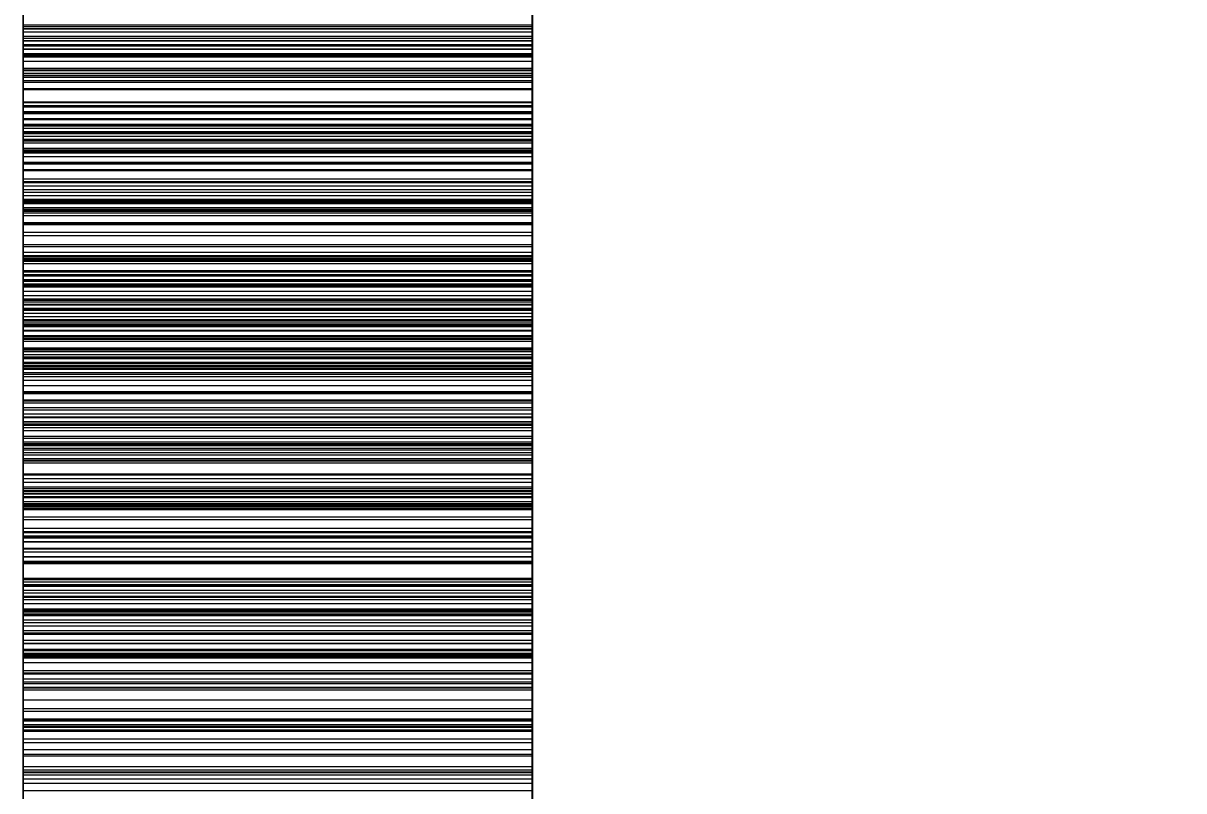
# Model space of a CAD drawing. Header units: millimetres. Extents: x 18 to 1043, y 90 to 420.
# Drawn here: x 272.4923 to 272.9482, y 293.33 to 293.6316 of the extents above; entities that cross this region are included whole.
import ezdxf

# ---------------------------------------------------------------- set-up
doc = ezdxf.new("R2010")
doc.units = ezdxf.units.MM
doc.linetypes.add('WP_HIDDEN', pattern=[2.3, 1.5, -0.8])
for name, color, linetype, lineweight in [('DIMENSIONS', 7, 'CONTINUOUS', 18), ('HIDDEN', 7, 'WP_HIDDEN', 13), ('VISIBLE', 7, 'CONTINUOUS', 25)]:
    doc.layers.add(name, color=color, linetype=linetype, lineweight=lineweight)
doc.styles.add('CJK', font='Arial Unicode.ttf')
doc.styles.add('OpenSansCondensed-Light', font='OpenSansCondensed-Light.ttf')
doc.dimstyles.new('EZDXF', dxfattribs={"dimtxt": 0.25, "dimasz": 0.175, "dimexe": 0.375, "dimexo": 0.125, "dimgap": 0.1, "dimtad": 1, "dimlfac": 100, "dimzin": 12, "dimdsep": 46, "dimtxsty": 'OpenSansCondensed-Light', "dimblk": 'ARCHTICK', "dimcen": 2.5, "dimazin": 3, "dimtfac": 0.5, "dimtmove": 2, "dimatfit": 3})

# ---------------------------------------------------------------- blocks, each defined once
blk = doc.blocks.new('_ARCHTICK')
at = {"color": 0, "linetype": 'BYBLOCK', "const_width": 0.15}
blk.add_lwpolyline([(-0.5, -0.5), (0.5, 0.5)], dxfattribs=at)

msp = doc.modelspace()

# ---------------------------------------------------------------- linework, layer by layer
at = {"layer": 'HIDDEN', "ltscale": 1.538462}
for p, q in [((272.49231, 294.39888), (272.49231, 292.24588)), ((272.49231, 294.39888), (272.49231, 293.15789)), ((272.69231, 294.39888), (272.69231, 292.24588)), ((272.69231, 294.39888), (272.69231, 293.15789)), ((272.49231, 294.37795), (272.49231, 292.70078)), ((272.69231, 294.37795), (272.69231, 292.70078)), ((272.49231, 294.35507), (272.49231, 293.4936)), ((272.69231, 294.35507), (272.69231, 293.4936)), ((272.49231, 294.18003), (272.49231, 292.70078)), ((272.49231, 293.58055), (272.49231, 294.18003)), ((272.69231, 294.18003), (272.69231, 292.70078)), ((272.69231, 293.58055), (272.69231, 294.18003)), ((272.49231, 293.44868), (272.49231, 294.16096)), ((272.69231, 293.44868), (272.69231, 294.16096)), ((272.49231, 293.49421), (272.49231, 294.14481)), ((272.69231, 293.49421), (272.69231, 294.14481)), ((272.49231, 292.86552), (272.49231, 293.91575)), ((272.69231, 292.86552), (272.69231, 293.91575)), ((272.49231, 293.66784), (272.49231, 293.61919)), ((272.69231, 293.66784), (272.69231, 293.61919)), ((272.49231, 293.66282), (272.49231, 293.56507)), ((272.69231, 293.66282), (272.69231, 293.56507)), ((272.49231, 293.66145), (272.49231, 293.62142)), ((272.49231, 293.59916), (272.49231, 293.65959)), ((272.49231, 293.65949), (272.49231, 293.62946)), ((272.49231, 293.56764), (272.49231, 293.65869)), ((272.69231, 293.66145), (272.69231, 293.62142)), ((272.69231, 293.59916), (272.69231, 293.65959)), ((272.69231, 293.65949), (272.69231, 293.62946)), ((272.69231, 293.56764), (272.69231, 293.65869)), ((272.49231, 293.6231), (272.49231, 293.65291)), ((272.69231, 293.6231), (272.69231, 293.65291)), ((272.49231, 293.60897), (272.49231, 293.65115)), ((272.49231, 293.61944), (272.49231, 293.65092)), ((272.49231, 293.61893), (272.49231, 293.65016)), ((272.49231, 293.61858), (272.49231, 293.65013)), ((272.49231, 293.62474), (272.49231, 293.64972)), ((272.49231, 293.60547), (272.49231, 293.64858)), ((272.69231, 293.60897), (272.69231, 293.65115)), ((272.69231, 293.61944), (272.69231, 293.65092)), ((272.69231, 293.61893), (272.69231, 293.65016)), ((272.69231, 293.61858), (272.69231, 293.65013)), ((272.69231, 293.62474), (272.69231, 293.64972)), ((272.69231, 293.60547), (272.69231, 293.64858)), ((272.49231, 293.64571), (272.49231, 293.62638)), ((272.49231, 293.64382), (272.49231, 293.61385)), ((272.69231, 293.64571), (272.69231, 293.62638)), ((272.69231, 293.64382), (272.69231, 293.61385)), ((272.49231, 293.61286), (272.49231, 293.6424)), ((272.49231, 293.64186), (272.49231, 293.62559)), ((272.49231, 293.62123), (272.49231, 293.64127)), ((272.49231, 293.64076), (272.49231, 293.61831)), ((272.69231, 293.61286), (272.69231, 293.6424)), ((272.69231, 293.64186), (272.69231, 293.62559)), ((272.69231, 293.62123), (272.69231, 293.64127)), ((272.69231, 293.64076), (272.69231, 293.61831)), ((272.49231, 293.63736), (272.49231, 293.5886)), ((272.49231, 293.6117), (272.49231, 293.6368)), ((272.49231, 293.63625), (272.49231, 293.62264)), ((272.49231, 293.62264), (272.49231, 293.63621)), ((272.49231, 293.63603), (272.49231, 293.59886)), ((272.49231, 293.63569), (272.49231, 293.61096)), ((272.69231, 293.63736), (272.69231, 293.5886)), ((272.69231, 293.6117), (272.69231, 293.6368)), ((272.69231, 293.63625), (272.69231, 293.62264)), ((272.69231, 293.62264), (272.69231, 293.63621)), ((272.69231, 293.63603), (272.69231, 293.59886)), ((272.69231, 293.63569), (272.69231, 293.61096)), ((272.49231, 293.63235), (272.49231, 293.61873)), ((272.49231, 293.59867), (272.49231, 293.63163)), ((272.69231, 293.63089), (272.49231, 293.63089)), ((272.49231, 293.63089), (272.49231, 293.62929)), ((272.49231, 293.63018), (272.49231, 293.63089)), ((272.69231, 293.63018), (272.49231, 293.63018)), ((272.49231, 293.62806), (272.49231, 293.63018)), ((272.69231, 293.63235), (272.69231, 293.61873)), ((272.69231, 293.59867), (272.69231, 293.63163)), ((272.69231, 293.63089), (272.69231, 293.62929)), ((272.69231, 293.63018), (272.69231, 293.63089)), ((272.69231, 293.62806), (272.69231, 293.63018)), ((272.49231, 293.62946), (272.49231, 293.59599)), ((272.69231, 293.62946), (272.49231, 293.62946)), ((272.69231, 293.62929), (272.49231, 293.62929)), ((272.49231, 293.62929), (272.49231, 293.62452)), ((272.69231, 293.62806), (272.49231, 293.62806)), ((272.49231, 293.62453), (272.49231, 293.62806)), ((272.49231, 293.62638), (272.49231, 293.60832)), ((272.69231, 293.62638), (272.49231, 293.62638)), ((272.49231, 293.62559), (272.49231, 293.61183)), ((272.69231, 293.62559), (272.49231, 293.62559)), ((272.69231, 293.62946), (272.69231, 293.59599)), ((272.69231, 293.62929), (272.69231, 293.62452)), ((272.69231, 293.62453), (272.69231, 293.62806)), ((272.69231, 293.62638), (272.69231, 293.60832)), ((272.69231, 293.62559), (272.69231, 293.61183)), ((272.69231, 293.62474), (272.49231, 293.62474)), ((272.49231, 293.60032), (272.49231, 293.62474)), ((272.69231, 293.62453), (272.49231, 293.62453)), ((272.49231, 293.61959), (272.49231, 293.62453)), ((272.69231, 293.62452), (272.49231, 293.62452)), ((272.49231, 293.62452), (272.49231, 293.61657)), ((272.49231, 293.59407), (272.49231, 293.6231)), ((272.69231, 293.6231), (272.49231, 293.6231)), ((272.69231, 293.62264), (272.49231, 293.62264)), ((272.49231, 293.62264), (272.49231, 293.61029)), ((272.49231, 293.61029), (272.49231, 293.62264)), ((272.69231, 293.62264), (272.49231, 293.62264)), ((272.69231, 293.62142), (272.49231, 293.62142)), ((272.49231, 293.62142), (272.49231, 293.58081)), ((272.49231, 293.60051), (272.49231, 293.62123)), ((272.69231, 293.62123), (272.49231, 293.62123)), ((272.69231, 293.60032), (272.69231, 293.62474)), ((272.69231, 293.61959), (272.69231, 293.62453)), ((272.69231, 293.62452), (272.69231, 293.61657)), ((272.69231, 293.59407), (272.69231, 293.6231)), ((272.69231, 293.61029), (272.69231, 293.62264)), ((272.69231, 293.62264), (272.69231, 293.61029)), ((272.69231, 293.62142), (272.69231, 293.58081)), ((272.69231, 293.60051), (272.69231, 293.62123)), ((272.69231, 293.61959), (272.49231, 293.61959)), ((272.49231, 293.61323), (272.49231, 293.61959)), ((272.69231, 293.61944), (272.49231, 293.61944)), ((272.49231, 293.59024), (272.49231, 293.61944)), ((272.69231, 293.61919), (272.49231, 293.61919)), ((272.49231, 293.61919), (272.49231, 293.56911)), ((272.69231, 293.61893), (272.49231, 293.61893)), ((272.49231, 293.5882), (272.49231, 293.61893)), ((272.69231, 293.61873), (272.49231, 293.61873)), ((272.49231, 293.61873), (272.49231, 293.60585)), ((272.49231, 293.58717), (272.49231, 293.61858)), ((272.69231, 293.61858), (272.49231, 293.61858)), ((272.49231, 293.61831), (272.49231, 293.59685)), ((272.69231, 293.61831), (272.49231, 293.61831)), ((272.69231, 293.61657), (272.49231, 293.61657)), ((272.49231, 293.61657), (272.49231, 293.60543)), ((272.69231, 293.61323), (272.69231, 293.61959)), ((272.69231, 293.59024), (272.69231, 293.61944)), ((272.69231, 293.61919), (272.69231, 293.56911)), ((272.69231, 293.5882), (272.69231, 293.61893)), ((272.69231, 293.61873), (272.69231, 293.60585)), ((272.69231, 293.58717), (272.69231, 293.61858)), ((272.69231, 293.61831), (272.69231, 293.59685)), ((272.69231, 293.61657), (272.69231, 293.60543)), ((272.69231, 293.61385), (272.49231, 293.61385)), ((272.49231, 293.61385), (272.49231, 293.58526)), ((272.69231, 293.61323), (272.49231, 293.61323)), ((272.49231, 293.60547), (272.49231, 293.61323)), ((272.69231, 293.61286), (272.49231, 293.61286)), ((272.49231, 293.58453), (272.49231, 293.61286)), ((272.49231, 293.61183), (272.49231, 293.60057)), ((272.69231, 293.61183), (272.49231, 293.61183)), ((272.49231, 293.58898), (272.49231, 293.6117)), ((272.69231, 293.6117), (272.49231, 293.6117)), ((272.69231, 293.61385), (272.69231, 293.58526)), ((272.69231, 293.60547), (272.69231, 293.61323)), ((272.69231, 293.58453), (272.69231, 293.61286)), ((272.69231, 293.61183), (272.69231, 293.60057)), ((272.69231, 293.58898), (272.69231, 293.6117)), ((272.49231, 293.61096), (272.49231, 293.58842)), ((272.69231, 293.61096), (272.49231, 293.61096)), ((272.69231, 293.61029), (272.49231, 293.61029)), ((272.49231, 293.61029), (272.49231, 293.59918)), ((272.49231, 293.59674), (272.49231, 293.61029)), ((272.49231, 293.56885), (272.49231, 293.60897)), ((272.69231, 293.60897), (272.49231, 293.60897)), ((272.49231, 293.60832), (272.49231, 293.5916)), ((272.69231, 293.60832), (272.49231, 293.60832)), ((272.69231, 293.61096), (272.69231, 293.58842)), ((272.69231, 293.59674), (272.69231, 293.61029)), ((272.69231, 293.61029), (272.69231, 293.59918)), ((272.69231, 293.56885), (272.69231, 293.60897)), ((272.69231, 293.60832), (272.69231, 293.5916)), ((272.69231, 293.60585), (272.49231, 293.60585)), ((272.49231, 293.60585), (272.49231, 293.59371)), ((272.69231, 293.60547), (272.49231, 293.60547)), ((272.49231, 293.59629), (272.49231, 293.60547)), ((272.49231, 293.56068), (272.49231, 293.60547)), ((272.69231, 293.60547), (272.49231, 293.60547)), ((272.69231, 293.60543), (272.49231, 293.60543)), ((272.49231, 293.60543), (272.49231, 293.59111)), ((272.69231, 293.60585), (272.69231, 293.59371)), ((272.69231, 293.59629), (272.69231, 293.60547)), ((272.69231, 293.56068), (272.69231, 293.60547)), ((272.69231, 293.60543), (272.69231, 293.59111)), ((272.49231, 293.60057), (272.49231, 293.59181)), ((272.69231, 293.60057), (272.49231, 293.60057)), ((272.49231, 293.57912), (272.49231, 293.60051)), ((272.69231, 293.60051), (272.49231, 293.60051)), ((272.69231, 293.60032), (272.49231, 293.60032)), ((272.49231, 293.57646), (272.49231, 293.60032)), ((272.69231, 293.59918), (272.49231, 293.59918)), ((272.49231, 293.59918), (272.49231, 293.58587)), ((272.69231, 293.59916), (272.49231, 293.59916)), ((272.49231, 293.53707), (272.49231, 293.59916)), ((272.69231, 293.59886), (272.49231, 293.59886)), ((272.49231, 293.59886), (272.49231, 293.56085)), ((272.49231, 293.56234), (272.49231, 293.59867)), ((272.69231, 293.59867), (272.49231, 293.59867)), ((272.69231, 293.60057), (272.69231, 293.59181)), ((272.69231, 293.57912), (272.69231, 293.60051)), ((272.69231, 293.57646), (272.69231, 293.60032)), ((272.69231, 293.59918), (272.69231, 293.58587)), ((272.69231, 293.53707), (272.69231, 293.59916)), ((272.69231, 293.59886), (272.69231, 293.56085)), ((272.69231, 293.56234), (272.69231, 293.59867)), ((272.49231, 293.59685), (272.49231, 293.57691)), ((272.69231, 293.59685), (272.49231, 293.59685)), ((272.49231, 293.58126), (272.49231, 293.59674)), ((272.69231, 293.59674), (272.49231, 293.59674)), ((272.69231, 293.59629), (272.49231, 293.59629)), ((272.49231, 293.5857), (272.49231, 293.59629)), ((272.49231, 293.59599), (272.49231, 293.5591)), ((272.69231, 293.59599), (272.49231, 293.59599)), ((272.49231, 293.56617), (272.49231, 293.59407)), ((272.69231, 293.59407), (272.49231, 293.59407)), ((272.69231, 293.59371), (272.49231, 293.59371)), ((272.49231, 293.59371), (272.49231, 293.58233)), ((272.69231, 293.59685), (272.69231, 293.57691)), ((272.69231, 293.58126), (272.69231, 293.59674)), ((272.69231, 293.5857), (272.69231, 293.59629)), ((272.69231, 293.59599), (272.69231, 293.5591)), ((272.69231, 293.56617), (272.69231, 293.59407)), ((272.69231, 293.59371), (272.69231, 293.58233)), ((272.49231, 293.59181), (272.49231, 293.58555)), ((272.69231, 293.59181), (272.49231, 293.59181)), ((272.49231, 293.5916), (272.49231, 293.5762)), ((272.69231, 293.5916), (272.49231, 293.5916)), ((272.69231, 293.59111), (272.49231, 293.59111)), ((272.49231, 293.59111), (272.49231, 293.57361)), ((272.69231, 293.59024), (272.49231, 293.59024)), ((272.49231, 293.56382), (272.49231, 293.59024)), ((272.49231, 293.56929), (272.49231, 293.58898)), ((272.69231, 293.58898), (272.49231, 293.58898)), ((272.69231, 293.59181), (272.69231, 293.58555)), ((272.69231, 293.5916), (272.69231, 293.5762)), ((272.69231, 293.59111), (272.69231, 293.57361)), ((272.69231, 293.56382), (272.69231, 293.59024)), ((272.69231, 293.56929), (272.69231, 293.58898)), ((272.49231, 293.5886), (272.49231, 293.53822)), ((272.69231, 293.5886), (272.49231, 293.5886)), ((272.49231, 293.58842), (272.49231, 293.56888)), ((272.69231, 293.58842), (272.49231, 293.58842)), ((272.69231, 293.5882), (272.49231, 293.5882)), ((272.49231, 293.55846), (272.49231, 293.5882)), ((272.49231, 293.55589), (272.49231, 293.58717)), ((272.69231, 293.58717), (272.49231, 293.58717)), ((272.69231, 293.58587), (272.49231, 293.58587)), ((272.49231, 293.58587), (272.49231, 293.57037)), ((272.69231, 293.5857), (272.49231, 293.5857)), ((272.49231, 293.57398), (272.49231, 293.5857)), ((272.49231, 293.58555), (272.49231, 293.5818)), ((272.69231, 293.58555), (272.49231, 293.58555)), ((272.69231, 293.58526), (272.49231, 293.58526)), ((272.49231, 293.58526), (272.49231, 293.55816)), ((272.69231, 293.58453), (272.49231, 293.58453)), ((272.49231, 293.5576), (272.49231, 293.58453)), ((272.69231, 293.5886), (272.69231, 293.53822)), ((272.69231, 293.58842), (272.69231, 293.56888)), ((272.69231, 293.55846), (272.69231, 293.5882)), ((272.69231, 293.55589), (272.69231, 293.58717)), ((272.69231, 293.58587), (272.69231, 293.57037)), ((272.69231, 293.57398), (272.69231, 293.5857)), ((272.69231, 293.58555), (272.69231, 293.5818)), ((272.69231, 293.58526), (272.69231, 293.55816)), ((272.69231, 293.5576), (272.69231, 293.58453)), ((272.69231, 293.58233), (272.49231, 293.58233)), ((272.49231, 293.58233), (272.49231, 293.56167)), ((272.49231, 293.5818), (272.49231, 293.58055)), ((272.69231, 293.5818), (272.49231, 293.5818)), ((272.49231, 293.56385), (272.49231, 293.58126)), ((272.69231, 293.58126), (272.49231, 293.58126)), ((272.69231, 293.58081), (272.49231, 293.58081)), ((272.49231, 293.58081), (272.49231, 293.53963)), ((272.69231, 293.58055), (272.49231, 293.58055)), ((272.69231, 293.58233), (272.69231, 293.56167)), ((272.69231, 293.5818), (272.69231, 293.58055)), ((272.69231, 293.56385), (272.69231, 293.58126)), ((272.69231, 293.58081), (272.69231, 293.53963)), ((272.49231, 293.55704), (272.49231, 293.57912)), ((272.69231, 293.57912), (272.49231, 293.57912)), ((272.49231, 293.57691), (272.49231, 293.55848)), ((272.69231, 293.57691), (272.49231, 293.57691)), ((272.69231, 293.57646), (272.49231, 293.57646)), ((272.49231, 293.55316), (272.49231, 293.57646)), ((272.49231, 293.5762), (272.49231, 293.56213)), ((272.69231, 293.5762), (272.49231, 293.5762)), ((272.69231, 293.55704), (272.69231, 293.57912)), ((272.69231, 293.57691), (272.69231, 293.55848)), ((272.69231, 293.55316), (272.69231, 293.57646)), ((272.69231, 293.5762), (272.69231, 293.56213)), ((272.69231, 293.57398), (272.49231, 293.57398)), ((272.49231, 293.56142), (272.49231, 293.57398)), ((272.69231, 293.57361), (272.49231, 293.57361)), ((272.49231, 293.57361), (272.49231, 293.55293)), ((272.69231, 293.56142), (272.69231, 293.57398)), ((272.69231, 293.57361), (272.69231, 293.55293)), ((272.69231, 293.57037), (272.49231, 293.57037)), ((272.49231, 293.57037), (272.49231, 293.55266)), ((272.49231, 293.55263), (272.49231, 293.56929)), ((272.69231, 293.56929), (272.49231, 293.56929)), ((272.69231, 293.56911), (272.49231, 293.56911)), ((272.49231, 293.56911), (272.49231, 293.51762)), ((272.49231, 293.56888), (272.49231, 293.55234)), ((272.69231, 293.56888), (272.49231, 293.56888)), ((272.49231, 293.53078), (272.49231, 293.56885)), ((272.69231, 293.56885), (272.49231, 293.56885)), ((272.69231, 293.56764), (272.49231, 293.56764)), ((272.49231, 293.47658), (272.49231, 293.56764)), ((272.49231, 293.53974), (272.49231, 293.56617)), ((272.69231, 293.56617), (272.49231, 293.56617)), ((272.69231, 293.57037), (272.69231, 293.55266)), ((272.69231, 293.55263), (272.69231, 293.56929)), ((272.69231, 293.56911), (272.69231, 293.51762)), ((272.69231, 293.56888), (272.69231, 293.55234)), ((272.69231, 293.53078), (272.69231, 293.56885)), ((272.69231, 293.47658), (272.69231, 293.56764)), ((272.69231, 293.53974), (272.69231, 293.56617)), ((272.69231, 293.56507), (272.49231, 293.56507)), ((272.49231, 293.56507), (272.49231, 293.47264)), ((272.49231, 293.54451), (272.49231, 293.56385)), ((272.69231, 293.56385), (272.49231, 293.56385)), ((272.49231, 293.54018), (272.49231, 293.56382)), ((272.69231, 293.56382), (272.49231, 293.56382)), ((272.49231, 293.52263), (272.49231, 293.56234)), ((272.69231, 293.56234), (272.49231, 293.56234)), ((272.49231, 293.56213), (272.49231, 293.5494)), ((272.69231, 293.56213), (272.49231, 293.56213)), ((272.69231, 293.56167), (272.49231, 293.56167)), ((272.49231, 293.56167), (272.49231, 293.54377)), ((272.69231, 293.56507), (272.69231, 293.47264)), ((272.69231, 293.54451), (272.69231, 293.56385)), ((272.69231, 293.54018), (272.69231, 293.56382)), ((272.69231, 293.52263), (272.69231, 293.56234)), ((272.69231, 293.56213), (272.69231, 293.5494)), ((272.69231, 293.56167), (272.69231, 293.54377)), ((272.69231, 293.56142), (272.49231, 293.56142)), ((272.49231, 293.54802), (272.49231, 293.56142)), ((272.69231, 293.56085), (272.49231, 293.56085)), ((272.49231, 293.56085), (272.49231, 293.522)), ((272.49231, 293.51419), (272.49231, 293.56068)), ((272.69231, 293.56068), (272.49231, 293.56068)), ((272.49231, 293.5591), (272.49231, 293.51877)), ((272.69231, 293.5591), (272.49231, 293.5591)), ((272.49231, 293.55848), (272.49231, 293.54157)), ((272.69231, 293.55848), (272.49231, 293.55848)), ((272.69231, 293.55846), (272.49231, 293.55846)), ((272.49231, 293.53019), (272.49231, 293.55846)), ((272.69231, 293.55816), (272.49231, 293.55816)), ((272.49231, 293.55816), (272.49231, 293.53267)), ((272.69231, 293.5576), (272.49231, 293.5576)), ((272.49231, 293.53225), (272.49231, 293.5576)), ((272.49231, 293.53428), (272.49231, 293.55704)), ((272.69231, 293.55704), (272.49231, 293.55704)), ((272.69231, 293.54802), (272.69231, 293.56142)), ((272.69231, 293.56085), (272.69231, 293.522)), ((272.69231, 293.51419), (272.69231, 293.56068)), ((272.69231, 293.5591), (272.69231, 293.51877)), ((272.69231, 293.55848), (272.69231, 293.54157)), ((272.69231, 293.53019), (272.69231, 293.55846)), ((272.69231, 293.55816), (272.69231, 293.53267)), ((272.69231, 293.53225), (272.69231, 293.5576)), ((272.69231, 293.53428), (272.69231, 293.55704)), ((272.49231, 293.52448), (272.49231, 293.55589)), ((272.69231, 293.55589), (272.49231, 293.55589)), ((272.69231, 293.55316), (272.49231, 293.55316)), ((272.49231, 293.53042), (272.49231, 293.55316)), ((272.69231, 293.55293), (272.49231, 293.55293)), ((272.49231, 293.55293), (272.49231, 293.52907)), ((272.69231, 293.55266), (272.49231, 293.55266)), ((272.49231, 293.55266), (272.49231, 293.53276)), ((272.49231, 293.539), (272.49231, 293.55263)), ((272.69231, 293.55263), (272.49231, 293.55263)), ((272.69231, 293.52448), (272.69231, 293.55589)), ((272.69231, 293.53042), (272.69231, 293.55316)), ((272.69231, 293.55293), (272.69231, 293.52907)), ((272.69231, 293.55266), (272.69231, 293.53276)), ((272.69231, 293.539), (272.69231, 293.55263)), ((272.49231, 293.55234), (272.49231, 293.53882)), ((272.69231, 293.55234), (272.49231, 293.55234)), ((272.49231, 293.5494), (272.49231, 293.53799)), ((272.69231, 293.5494), (272.49231, 293.5494)), ((272.69231, 293.54802), (272.49231, 293.54802)), ((272.49231, 293.53378), (272.49231, 293.54802)), ((272.69231, 293.55234), (272.69231, 293.53882)), ((272.69231, 293.5494), (272.69231, 293.53799)), ((272.69231, 293.53378), (272.69231, 293.54802)), ((272.49231, 293.52324), (272.49231, 293.54451)), ((272.69231, 293.54451), (272.49231, 293.54451)), ((272.69231, 293.54377), (272.49231, 293.54377)), ((272.49231, 293.54377), (272.49231, 293.52863)), ((272.69231, 293.52324), (272.69231, 293.54451)), ((272.69231, 293.54377), (272.69231, 293.52863)), ((272.49231, 293.54157), (272.49231, 293.52617)), ((272.69231, 293.54157), (272.49231, 293.54157)), ((272.49231, 293.51934), (272.49231, 293.54018)), ((272.69231, 293.54018), (272.49231, 293.54018)), ((272.49231, 293.51477), (272.49231, 293.53974)), ((272.69231, 293.53974), (272.49231, 293.53974)), ((272.69231, 293.53963), (272.49231, 293.53963)), ((272.49231, 293.53963), (272.49231, 293.49788)), ((272.49231, 293.5284), (272.49231, 293.539)), ((272.69231, 293.539), (272.49231, 293.539)), ((272.49231, 293.53882), (272.49231, 293.5283)), ((272.69231, 293.53882), (272.49231, 293.53882)), ((272.69231, 293.54157), (272.69231, 293.52617)), ((272.69231, 293.51934), (272.69231, 293.54018)), ((272.69231, 293.51477), (272.69231, 293.53974)), ((272.69231, 293.53963), (272.69231, 293.49788)), ((272.69231, 293.5284), (272.69231, 293.539)), ((272.69231, 293.53882), (272.69231, 293.5283)), ((272.49231, 293.53822), (272.49231, 293.49832)), ((272.69231, 293.53822), (272.49231, 293.53822)), ((272.49231, 293.53799), (272.49231, 293.52792)), ((272.69231, 293.53799), (272.49231, 293.53799)), ((272.69231, 293.53707), (272.49231, 293.53707)), ((272.49231, 293.47413), (272.49231, 293.53707)), ((272.49231, 293.51085), (272.49231, 293.53428)), ((272.69231, 293.53428), (272.49231, 293.53428)), ((272.69231, 293.53822), (272.69231, 293.49832)), ((272.69231, 293.53799), (272.69231, 293.52792)), ((272.69231, 293.47413), (272.69231, 293.53707)), ((272.69231, 293.51085), (272.69231, 293.53428)), ((272.69231, 293.53378), (272.49231, 293.53378)), ((272.49231, 293.51871), (272.49231, 293.53378)), ((272.69231, 293.53276), (272.49231, 293.53276)), ((272.49231, 293.53276), (272.49231, 293.51065)), ((272.69231, 293.53267), (272.49231, 293.53267)), ((272.49231, 293.53267), (272.49231, 293.50878)), ((272.69231, 293.53225), (272.49231, 293.53225)), ((272.49231, 293.50849), (272.49231, 293.53225)), ((272.49231, 293.51284), (272.49231, 293.53078)), ((272.69231, 293.53078), (272.49231, 293.53078)), ((272.69231, 293.53042), (272.49231, 293.53042)), ((272.49231, 293.50825), (272.49231, 293.53042)), ((272.69231, 293.53019), (272.49231, 293.53019)), ((272.49231, 293.50339), (272.49231, 293.53019)), ((272.69231, 293.51871), (272.69231, 293.53378)), ((272.69231, 293.53276), (272.69231, 293.51065)), ((272.69231, 293.53267), (272.69231, 293.50878)), ((272.69231, 293.50849), (272.69231, 293.53225)), ((272.69231, 293.51284), (272.69231, 293.53078)), ((272.69231, 293.50825), (272.69231, 293.53042)), ((272.69231, 293.50339), (272.69231, 293.53019)), ((272.69231, 293.52907), (272.49231, 293.52907)), ((272.49231, 293.52907), (272.49231, 293.50245)), ((272.69231, 293.52863), (272.49231, 293.52863)), ((272.49231, 293.52863), (272.49231, 293.51624)), ((272.49231, 293.52083), (272.49231, 293.5284)), ((272.69231, 293.5284), (272.49231, 293.5284)), ((272.49231, 293.5283), (272.49231, 293.52078)), ((272.69231, 293.5283), (272.49231, 293.5283)), ((272.49231, 293.52792), (272.49231, 293.51917)), ((272.69231, 293.52792), (272.49231, 293.52792)), ((272.49231, 293.52617), (272.49231, 293.51229)), ((272.69231, 293.52617), (272.49231, 293.52617)), ((272.69231, 293.52907), (272.69231, 293.50245)), ((272.69231, 293.52863), (272.69231, 293.51624)), ((272.69231, 293.52083), (272.69231, 293.5284)), ((272.69231, 293.5283), (272.69231, 293.52078)), ((272.69231, 293.52792), (272.69231, 293.51917)), ((272.69231, 293.52617), (272.69231, 293.51229)), ((272.49231, 293.49265), (272.49231, 293.52448)), ((272.69231, 293.52448), (272.49231, 293.52448)), ((272.49231, 293.50004), (272.49231, 293.52324)), ((272.69231, 293.52324), (272.49231, 293.52324)), ((272.49231, 293.47954), (272.49231, 293.52263)), ((272.69231, 293.52263), (272.49231, 293.52263)), ((272.69231, 293.522), (272.49231, 293.522)), ((272.49231, 293.522), (272.49231, 293.4823)), ((272.49231, 293.51956), (272.49231, 293.52106)), ((272.49231, 293.52106), (272.49231, 293.51954)), ((272.69231, 293.52106), (272.49231, 293.52106)), ((272.49231, 293.51628), (272.49231, 293.52083)), ((272.69231, 293.52083), (272.49231, 293.52083)), ((272.49231, 293.52078), (272.49231, 293.51627)), ((272.69231, 293.52078), (272.49231, 293.52078)), ((272.69231, 293.49265), (272.69231, 293.52448)), ((272.69231, 293.50004), (272.69231, 293.52324)), ((272.69231, 293.47954), (272.69231, 293.52263)), ((272.69231, 293.522), (272.69231, 293.4823)), ((272.69231, 293.51956), (272.69231, 293.52106)), ((272.69231, 293.52106), (272.69231, 293.51954)), ((272.69231, 293.51628), (272.69231, 293.52083)), ((272.69231, 293.52078), (272.69231, 293.51627)), ((272.49231, 293.51505), (272.49231, 293.51956)), ((272.69231, 293.51956), (272.49231, 293.51956)), ((272.49231, 293.51954), (272.49231, 293.51498)), ((272.69231, 293.51954), (272.49231, 293.51954)), ((272.49231, 293.50129), (272.49231, 293.51934)), ((272.69231, 293.51934), (272.49231, 293.51934)), ((272.49231, 293.51917), (272.49231, 293.51332)), ((272.69231, 293.51917), (272.49231, 293.51917)), ((272.49231, 293.51877), (272.49231, 293.47501)), ((272.69231, 293.51877), (272.49231, 293.51877)), ((272.69231, 293.51871), (272.49231, 293.51871)), ((272.49231, 293.50279), (272.49231, 293.51871)), ((272.69231, 293.51762), (272.49231, 293.51762)), ((272.49231, 293.51762), (272.49231, 293.46278)), ((272.49231, 293.51477), (272.49231, 293.51628)), ((272.69231, 293.51628), (272.49231, 293.51628)), ((272.49231, 293.51627), (272.49231, 293.51477)), ((272.69231, 293.51627), (272.49231, 293.51627)), ((272.69231, 293.51624), (272.49231, 293.51624)), ((272.49231, 293.51624), (272.49231, 293.5066)), ((272.69231, 293.51505), (272.69231, 293.51956)), ((272.69231, 293.51954), (272.69231, 293.51498)), ((272.69231, 293.50129), (272.69231, 293.51934)), ((272.69231, 293.51917), (272.69231, 293.51332)), ((272.69231, 293.51877), (272.69231, 293.47501)), ((272.69231, 293.50279), (272.69231, 293.51871)), ((272.69231, 293.51762), (272.69231, 293.46278)), ((272.69231, 293.51477), (272.69231, 293.51628)), ((272.69231, 293.51627), (272.69231, 293.51477)), ((272.69231, 293.51624), (272.69231, 293.5066)), ((272.49231, 293.50754), (272.49231, 293.51505)), ((272.69231, 293.51505), (272.49231, 293.51505)), ((272.49231, 293.51498), (272.49231, 293.50738)), ((272.69231, 293.51498), (272.49231, 293.51498)), ((272.49231, 293.49127), (272.49231, 293.51477)), ((272.69231, 293.51477), (272.49231, 293.51477)), ((272.49231, 293.4768), (272.49231, 293.51419)), ((272.69231, 293.51419), (272.49231, 293.51419)), ((272.49231, 293.51332), (272.49231, 293.50825)), ((272.69231, 293.51332), (272.49231, 293.51332)), ((272.49231, 293.49606), (272.49231, 293.51284)), ((272.69231, 293.51284), (272.49231, 293.51284)), ((272.49231, 293.51229), (272.49231, 293.49992)), ((272.69231, 293.51229), (272.49231, 293.51229)), ((272.69231, 293.50754), (272.69231, 293.51505)), ((272.69231, 293.51498), (272.69231, 293.50738)), ((272.69231, 293.49127), (272.69231, 293.51477)), ((272.69231, 293.4768), (272.69231, 293.51419)), ((272.69231, 293.51332), (272.69231, 293.50825)), ((272.69231, 293.49606), (272.69231, 293.51284)), ((272.69231, 293.51229), (272.69231, 293.49992)), ((272.49231, 293.48674), (272.49231, 293.51085)), ((272.69231, 293.51085), (272.49231, 293.51085)), ((272.69231, 293.51065), (272.49231, 293.51065)), ((272.49231, 293.51065), (272.49231, 293.48635)), ((272.69231, 293.50878), (272.49231, 293.50878)), ((272.49231, 293.50878), (272.49231, 293.4865)), ((272.69231, 293.50849), (272.49231, 293.50849)), ((272.49231, 293.48631), (272.49231, 293.50849)), ((272.69231, 293.50825), (272.49231, 293.50825)), ((272.49231, 293.48664), (272.49231, 293.50825)), ((272.49231, 293.50825), (272.49231, 293.50396)), ((272.49231, 293.49703), (272.49231, 293.50754)), ((272.69231, 293.50754), (272.49231, 293.50754)), ((272.49231, 293.50738), (272.49231, 293.49675)), ((272.69231, 293.50738), (272.49231, 293.50738)), ((272.69231, 293.48674), (272.69231, 293.51085)), ((272.69231, 293.51065), (272.69231, 293.48635)), ((272.69231, 293.50878), (272.69231, 293.4865)), ((272.69231, 293.48631), (272.69231, 293.50849)), ((272.69231, 293.48664), (272.69231, 293.50825)), ((272.69231, 293.50825), (272.69231, 293.50396)), ((272.69231, 293.49703), (272.69231, 293.50754)), ((272.69231, 293.50738), (272.69231, 293.49675)), ((272.69231, 293.5066), (272.49231, 293.5066)), ((272.49231, 293.5066), (272.49231, 293.49972)), ((272.49231, 293.50396), (272.49231, 293.50045)), ((272.69231, 293.50396), (272.49231, 293.50396)), ((272.69231, 293.50339), (272.49231, 293.50339)), ((272.49231, 293.47805), (272.49231, 293.50339)), ((272.69231, 293.50279), (272.49231, 293.50279)), ((272.49231, 293.48603), (272.49231, 293.50279)), ((272.69231, 293.50245), (272.49231, 293.50245)), ((272.49231, 293.50245), (272.49231, 293.47351)), ((272.69231, 293.5066), (272.69231, 293.49972)), ((272.69231, 293.50396), (272.69231, 293.50045)), ((272.69231, 293.47805), (272.69231, 293.50339)), ((272.69231, 293.48603), (272.69231, 293.50279)), ((272.69231, 293.50245), (272.69231, 293.47351)), ((272.49231, 293.48602), (272.49231, 293.50129)), ((272.69231, 293.50129), (272.49231, 293.50129)), ((272.49231, 293.50045), (272.49231, 293.49577)), ((272.69231, 293.50045), (272.49231, 293.50045)), ((272.49231, 293.4749), (272.49231, 293.50004)), ((272.69231, 293.50004), (272.49231, 293.50004)), ((272.49231, 293.49992), (272.49231, 293.48907)), ((272.69231, 293.49992), (272.49231, 293.49992)), ((272.69231, 293.49972), (272.49231, 293.49972)), ((272.49231, 293.49972), (272.49231, 293.49558)), ((272.49231, 293.49832), (272.49231, 293.45958)), ((272.69231, 293.49832), (272.49231, 293.49832)), ((272.69231, 293.49788), (272.49231, 293.49788)), ((272.49231, 293.49788), (272.49231, 293.45397)), ((272.69231, 293.48602), (272.69231, 293.50129)), ((272.69231, 293.50045), (272.69231, 293.49577)), ((272.69231, 293.4749), (272.69231, 293.50004)), ((272.69231, 293.49992), (272.69231, 293.48907)), ((272.69231, 293.49972), (272.69231, 293.49558)), ((272.69231, 293.49832), (272.69231, 293.45958)), ((272.69231, 293.49788), (272.69231, 293.45397)), ((272.69231, 293.49714), (272.49231, 293.49714)), ((272.49231, 293.49714), (272.49231, 293.2651)), ((272.49231, 293.49421), (272.49231, 293.49714)), ((272.49231, 293.48352), (272.49231, 293.49703)), ((272.69231, 293.49703), (272.49231, 293.49703)), ((272.49231, 293.49675), (272.49231, 293.48307)), ((272.69231, 293.49675), (272.49231, 293.49675)), ((272.49231, 293.48043), (272.49231, 293.49606)), ((272.69231, 293.49606), (272.49231, 293.49606)), ((272.49231, 293.49577), (272.49231, 293.49421)), ((272.69231, 293.49577), (272.49231, 293.49577)), ((272.69231, 293.49558), (272.49231, 293.49558)), ((272.49231, 293.49558), (272.49231, 293.49421)), ((272.69231, 293.49421), (272.49231, 293.49421)), ((272.69231, 293.4936), (272.49231, 293.4936)), ((272.49231, 293.4936), (272.49231, 293.46843)), ((272.69231, 293.49714), (272.69231, 293.2651)), ((272.69231, 293.49421), (272.69231, 293.49714)), ((272.69231, 293.48352), (272.69231, 293.49703)), ((272.69231, 293.49675), (272.69231, 293.48307)), ((272.69231, 293.48043), (272.69231, 293.49606)), ((272.69231, 293.49577), (272.69231, 293.49421)), ((272.69231, 293.49558), (272.69231, 293.49421)), ((272.69231, 293.4936), (272.69231, 293.46843)), ((272.49231, 293.46041), (272.49231, 293.49265)), ((272.69231, 293.49265), (272.49231, 293.49265)), ((272.49231, 293.46924), (272.49231, 293.49127)), ((272.69231, 293.49127), (272.49231, 293.49127)), ((272.49231, 293.48907), (272.49231, 293.4796)), ((272.69231, 293.48907), (272.49231, 293.48907)), ((272.69231, 293.46041), (272.69231, 293.49265)), ((272.69231, 293.46924), (272.69231, 293.49127)), ((272.69231, 293.48907), (272.69231, 293.4796)), ((272.49231, 293.46194), (272.49231, 293.48674)), ((272.69231, 293.48674), (272.49231, 293.48674)), ((272.69231, 293.48664), (272.49231, 293.48664)), ((272.49231, 293.46559), (272.49231, 293.48664)), ((272.69231, 293.4865), (272.49231, 293.4865)), ((272.49231, 293.4865), (272.49231, 293.46582)), ((272.69231, 293.48635), (272.49231, 293.48635)), ((272.49231, 293.48635), (272.49231, 293.45985)), ((272.69231, 293.48631), (272.49231, 293.48631)), ((272.49231, 293.46572), (272.49231, 293.48631)), ((272.69231, 293.48603), (272.49231, 293.48603)), ((272.49231, 293.46843), (272.49231, 293.48603)), ((272.49231, 293.47354), (272.49231, 293.48602)), ((272.69231, 293.48602), (272.49231, 293.48602)), ((272.69231, 293.46194), (272.69231, 293.48674)), ((272.69231, 293.46559), (272.69231, 293.48664)), ((272.69231, 293.4865), (272.69231, 293.46582)), ((272.69231, 293.48635), (272.69231, 293.45985)), ((272.69231, 293.46572), (272.69231, 293.48631)), ((272.69231, 293.46843), (272.69231, 293.48603)), ((272.69231, 293.47354), (272.69231, 293.48602)), ((272.49231, 293.467), (272.49231, 293.48352)), ((272.69231, 293.48352), (272.49231, 293.48352)), ((272.49231, 293.48307), (272.49231, 293.46636)), ((272.69231, 293.48307), (272.49231, 293.48307)), ((272.69231, 293.4823), (272.49231, 293.4823)), ((272.49231, 293.4823), (272.49231, 293.44177)), ((272.49231, 293.46596), (272.49231, 293.48043)), ((272.69231, 293.48043), (272.49231, 293.48043)), ((272.49231, 293.4796), (272.49231, 293.4714)), ((272.69231, 293.4796), (272.49231, 293.4796)), ((272.49231, 293.43307), (272.49231, 293.47954)), ((272.69231, 293.47954), (272.49231, 293.47954)), ((272.69231, 293.467), (272.69231, 293.48352)), ((272.69231, 293.48307), (272.69231, 293.46636)), ((272.69231, 293.4823), (272.69231, 293.44177)), ((272.69231, 293.46596), (272.69231, 293.48043)), ((272.69231, 293.4796), (272.69231, 293.4714)), ((272.69231, 293.43307), (272.69231, 293.47954)), ((272.69231, 293.47805), (272.49231, 293.47805)), ((272.49231, 293.45419), (272.49231, 293.47805)), ((272.49231, 293.44041), (272.49231, 293.4768)), ((272.69231, 293.4768), (272.49231, 293.4768)), ((272.69231, 293.47658), (272.49231, 293.47658)), ((272.49231, 293.38553), (272.49231, 293.47658)), ((272.49231, 293.47501), (272.49231, 293.42782)), ((272.69231, 293.47501), (272.49231, 293.47501)), ((272.49231, 293.44784), (272.49231, 293.4749)), ((272.69231, 293.4749), (272.49231, 293.4749)), ((272.69231, 293.45419), (272.69231, 293.47805)), ((272.69231, 293.44041), (272.69231, 293.4768)), ((272.69231, 293.38553), (272.69231, 293.47658)), ((272.69231, 293.47501), (272.69231, 293.42782)), ((272.69231, 293.44784), (272.69231, 293.4749)), ((272.69231, 293.47413), (272.49231, 293.47413)), ((272.49231, 293.41287), (272.49231, 293.47413)), ((272.49231, 293.46385), (272.49231, 293.47354)), ((272.69231, 293.47354), (272.49231, 293.47354)), ((272.69231, 293.47351), (272.49231, 293.47351)), ((272.49231, 293.47351), (272.49231, 293.44224)), ((272.69231, 293.47264), (272.49231, 293.47264)), ((272.49231, 293.47264), (272.49231, 293.38553)), ((272.49231, 293.4714), (272.49231, 293.46446)), ((272.69231, 293.4714), (272.49231, 293.4714)), ((272.69231, 293.41287), (272.69231, 293.47413)), ((272.69231, 293.46385), (272.69231, 293.47354)), ((272.69231, 293.47351), (272.69231, 293.44224)), ((272.69231, 293.47264), (272.69231, 293.38553)), ((272.69231, 293.4714), (272.69231, 293.46446)), ((272.49231, 293.44868), (272.49231, 293.46924)), ((272.69231, 293.46924), (272.49231, 293.46924)), ((272.69231, 293.46843), (272.49231, 293.46843)), ((272.49231, 293.44748), (272.49231, 293.467)), ((272.69231, 293.467), (272.49231, 293.467)), ((272.49231, 293.46636), (272.49231, 293.4466)), ((272.69231, 293.46636), (272.49231, 293.46636)), ((272.49231, 293.45265), (272.49231, 293.46596)), ((272.69231, 293.46596), (272.49231, 293.46596)), ((272.69231, 293.46582), (272.49231, 293.46582)), ((272.49231, 293.46582), (272.49231, 293.44675)), ((272.69231, 293.44868), (272.69231, 293.46924)), ((272.69231, 293.44748), (272.69231, 293.467)), ((272.69231, 293.46636), (272.69231, 293.4466)), ((272.69231, 293.45265), (272.69231, 293.46596)), ((272.69231, 293.46582), (272.69231, 293.44675)), ((272.69231, 293.46572), (272.49231, 293.46572)), ((272.49231, 293.44671), (272.49231, 293.46572)), ((272.69231, 293.46559), (272.49231, 293.46559)), ((272.49231, 293.44511), (272.49231, 293.46559)), ((272.49231, 293.46446), (272.49231, 293.45878)), ((272.69231, 293.46446), (272.49231, 293.46446)), ((272.49231, 293.44276), (272.49231, 293.46385)), ((272.69231, 293.46385), (272.49231, 293.46385)), ((272.69231, 293.46278), (272.49231, 293.46278)), ((272.49231, 293.46278), (272.49231, 293.40865)), ((272.49231, 293.43647), (272.49231, 293.46194)), ((272.69231, 293.46194), (272.49231, 293.46194)), ((272.69231, 293.44671), (272.69231, 293.46572)), ((272.69231, 293.44511), (272.69231, 293.46559)), ((272.69231, 293.46446), (272.69231, 293.45878)), ((272.69231, 293.44276), (272.69231, 293.46385)), ((272.69231, 293.46278), (272.69231, 293.40865)), ((272.69231, 293.43647), (272.69231, 293.46194)), ((272.49231, 293.42775), (272.49231, 293.46041)), ((272.69231, 293.46041), (272.49231, 293.46041)), ((272.69231, 293.45985), (272.49231, 293.45985)), ((272.49231, 293.45985), (272.49231, 293.43142)), ((272.49231, 293.45958), (272.49231, 293.42199)), ((272.69231, 293.45958), (272.49231, 293.45958)), ((272.49231, 293.45878), (272.49231, 293.45436)), ((272.69231, 293.45878), (272.49231, 293.45878)), ((272.69231, 293.42775), (272.69231, 293.46041)), ((272.69231, 293.45985), (272.69231, 293.43142)), ((272.69231, 293.45958), (272.69231, 293.42199)), ((272.69231, 293.45878), (272.69231, 293.45436)), ((272.49231, 293.45436), (272.49231, 293.4512)), ((272.69231, 293.45436), (272.49231, 293.45436)), ((272.69231, 293.45419), (272.49231, 293.45419)), ((272.49231, 293.43179), (272.49231, 293.45419)), ((272.69231, 293.45397), (272.49231, 293.45397)), ((272.49231, 293.45397), (272.49231, 293.40632)), ((272.49231, 293.4405), (272.49231, 293.45265)), ((272.69231, 293.45265), (272.49231, 293.45265)), ((272.69231, 293.45436), (272.69231, 293.4512)), ((272.69231, 293.43179), (272.69231, 293.45419)), ((272.69231, 293.45397), (272.69231, 293.40632)), ((272.69231, 293.4405), (272.69231, 293.45265)), ((272.49231, 293.4512), (272.49231, 293.44931)), ((272.69231, 293.4512), (272.49231, 293.4512)), ((272.49231, 293.44931), (272.49231, 293.44868)), ((272.69231, 293.44931), (272.49231, 293.44931)), ((272.49231, 293.42959), (272.49231, 293.44868)), ((272.69231, 293.44868), (272.49231, 293.44868)), ((272.49231, 293.41913), (272.49231, 293.44784)), ((272.69231, 293.44784), (272.49231, 293.44784)), ((272.69231, 293.4512), (272.69231, 293.44931)), ((272.69231, 293.44931), (272.69231, 293.44868)), ((272.69231, 293.42959), (272.69231, 293.44868)), ((272.69231, 293.41913), (272.69231, 293.44784)), ((272.49231, 293.42496), (272.49231, 293.44748)), ((272.69231, 293.44748), (272.49231, 293.44748)), ((272.69231, 293.44675), (272.49231, 293.44675)), ((272.49231, 293.44675), (272.49231, 293.42929)), ((272.69231, 293.44671), (272.49231, 293.44671)), ((272.49231, 293.42928), (272.49231, 293.44671)), ((272.49231, 293.4466), (272.49231, 293.42381)), ((272.69231, 293.4466), (272.49231, 293.4466)), ((272.49231, 292.70078), (272.49231, 293.44555)), ((272.69231, 293.44555), (272.49231, 293.44555)), ((272.49231, 293.44555), (272.49231, 293.44355)), ((272.69231, 293.44511), (272.49231, 293.44511)), ((272.49231, 293.42518), (272.49231, 293.44511)), ((272.69231, 293.44355), (272.49231, 293.44355)), ((272.49231, 293.44355), (272.49231, 293.44105)), ((272.69231, 293.42496), (272.69231, 293.44748)), ((272.69231, 293.44675), (272.69231, 293.42929)), ((272.69231, 293.42928), (272.69231, 293.44671)), ((272.69231, 293.4466), (272.69231, 293.42381)), ((272.69231, 293.44555), (272.69231, 293.44355)), ((272.69231, 292.70078), (272.69231, 293.44555)), ((272.69231, 293.42518), (272.69231, 293.44511)), ((272.69231, 293.44355), (272.69231, 293.44105)), ((272.49231, 293.42181), (272.49231, 293.44276)), ((272.69231, 293.44276), (272.49231, 293.44276)), ((272.69231, 293.44224), (272.49231, 293.44224)), ((272.49231, 293.44224), (272.49231, 293.40865)), ((272.69231, 293.44177), (272.49231, 293.44177)), ((272.49231, 293.44177), (272.49231, 293.4004)), ((272.69231, 293.44105), (272.49231, 293.44105)), ((272.49231, 293.44105), (272.49231, 293.43754)), ((272.49231, 293.4295), (272.49231, 293.4405)), ((272.69231, 293.4405), (272.49231, 293.4405)), ((272.49231, 293.40503), (272.49231, 293.44041)), ((272.69231, 293.44041), (272.49231, 293.44041)), ((272.69231, 293.42181), (272.69231, 293.44276)), ((272.69231, 293.44224), (272.69231, 293.40865)), ((272.69231, 293.44177), (272.69231, 293.4004)), ((272.69231, 293.44105), (272.69231, 293.43754)), ((272.69231, 293.4295), (272.69231, 293.4405)), ((272.69231, 293.40503), (272.69231, 293.44041)), ((272.69231, 293.43754), (272.49231, 293.43754)), ((272.49231, 293.43754), (272.49231, 293.43003)), ((272.49231, 293.41032), (272.49231, 293.43647)), ((272.69231, 293.43647), (272.49231, 293.43647)), ((272.69231, 293.43754), (272.69231, 293.43003)), ((272.69231, 293.41032), (272.69231, 293.43647)), ((272.49231, 293.38323), (272.49231, 293.43307)), ((272.69231, 293.43307), (272.49231, 293.43307)), ((272.69231, 293.43179), (272.49231, 293.43179)), ((272.49231, 293.41086), (272.49231, 293.43179)), ((272.69231, 293.43142), (272.49231, 293.43142)), ((272.49231, 293.43142), (272.49231, 293.40133)), ((272.69231, 293.43003), (272.49231, 293.43003)), ((272.49231, 293.43003), (272.49231, 293.42009)), ((272.49231, 293.41196), (272.49231, 293.42959)), ((272.69231, 293.42959), (272.49231, 293.42959)), ((272.49231, 293.41967), (272.49231, 293.4295)), ((272.69231, 293.4295), (272.49231, 293.4295)), ((272.69231, 293.38323), (272.69231, 293.43307)), ((272.69231, 293.41086), (272.69231, 293.43179)), ((272.69231, 293.43142), (272.69231, 293.40133)), ((272.69231, 293.43003), (272.69231, 293.42009)), ((272.69231, 293.41196), (272.69231, 293.42959)), ((272.69231, 293.41967), (272.69231, 293.4295)), ((272.69231, 293.42929), (272.49231, 293.42929)), ((272.49231, 293.42929), (272.49231, 293.41343)), ((272.69231, 293.42928), (272.49231, 293.42928)), ((272.49231, 293.41343), (272.49231, 293.42928)), ((272.49231, 293.42782), (272.49231, 293.37719)), ((272.69231, 293.42782), (272.49231, 293.42782)), ((272.49231, 293.39469), (272.49231, 293.42775)), ((272.69231, 293.42775), (272.49231, 293.42775)), ((272.69231, 293.42518), (272.49231, 293.42518)), ((272.49231, 293.40599), (272.49231, 293.42518)), ((272.49231, 293.40018), (272.49231, 293.42496)), ((272.69231, 293.42496), (272.49231, 293.42496)), ((272.69231, 293.42929), (272.69231, 293.41343)), ((272.69231, 293.41343), (272.69231, 293.42928)), ((272.69231, 293.42782), (272.69231, 293.37719)), ((272.69231, 293.39469), (272.69231, 293.42775)), ((272.69231, 293.40599), (272.69231, 293.42518)), ((272.69231, 293.40018), (272.69231, 293.42496)), ((272.49231, 293.42381), (272.49231, 293.3987)), ((272.69231, 293.42381), (272.49231, 293.42381)), ((272.49231, 293.42199), (272.49231, 293.38556)), ((272.69231, 293.42199), (272.49231, 293.42199)), ((272.49231, 293.401), (272.49231, 293.42181)), ((272.69231, 293.42181), (272.49231, 293.42181)), ((272.69231, 293.42381), (272.69231, 293.3987)), ((272.69231, 293.42199), (272.69231, 293.38556)), ((272.69231, 293.401), (272.69231, 293.42181)), ((272.69231, 293.42009), (272.49231, 293.42009)), ((272.49231, 293.42009), (272.49231, 293.40772)), ((272.49231, 293.41098), (272.49231, 293.41967)), ((272.69231, 293.41967), (272.49231, 293.41967)), ((272.49231, 293.38906), (272.49231, 293.41913)), ((272.69231, 293.41913), (272.49231, 293.41913)), ((272.69231, 293.42009), (272.69231, 293.40772)), ((272.69231, 293.41098), (272.69231, 293.41967)), ((272.69231, 293.38906), (272.69231, 293.41913)), ((272.69231, 293.41343), (272.49231, 293.41343)), ((272.49231, 293.41343), (272.49231, 293.39917)), ((272.49231, 293.39604), (272.49231, 293.41343)), ((272.69231, 293.41287), (272.49231, 293.41287)), ((272.49231, 293.35329), (272.49231, 293.41287)), ((272.49231, 293.39947), (272.49231, 293.41196)), ((272.69231, 293.41196), (272.49231, 293.41196)), ((272.69231, 293.39604), (272.69231, 293.41343)), ((272.69231, 293.41343), (272.69231, 293.39917)), ((272.69231, 293.35329), (272.69231, 293.41287)), ((272.69231, 293.39947), (272.69231, 293.41196)), ((272.49231, 293.40346), (272.49231, 293.41098)), ((272.69231, 293.41098), (272.49231, 293.41098)), ((272.69231, 293.41086), (272.49231, 293.41086)), ((272.49231, 293.3914), (272.49231, 293.41086)), ((272.49231, 293.38349), (272.49231, 293.41032)), ((272.69231, 293.41032), (272.49231, 293.41032)), ((272.69231, 293.40865), (272.49231, 293.40865)), ((272.49231, 293.40865), (272.49231, 293.37274)), ((272.49231, 293.40865), (272.49231, 293.35524)), ((272.69231, 293.40772), (272.49231, 293.40772)), ((272.49231, 293.40772), (272.49231, 293.39292)), ((272.69231, 293.40346), (272.69231, 293.41098)), ((272.69231, 293.3914), (272.69231, 293.41086)), ((272.69231, 293.38349), (272.69231, 293.41032)), ((272.69231, 293.40865), (272.69231, 293.37274)), ((272.69231, 293.40865), (272.69231, 293.35524)), ((272.69231, 293.40772), (272.69231, 293.39292)), ((272.69231, 293.40632), (272.49231, 293.40632)), ((272.49231, 293.40632), (272.49231, 293.35493)), ((272.69231, 293.40599), (272.49231, 293.40599)), ((272.49231, 293.38769), (272.49231, 293.40599)), ((272.49231, 293.37065), (272.49231, 293.40503)), ((272.69231, 293.40503), (272.49231, 293.40503)), ((272.49231, 293.3971), (272.49231, 293.40346)), ((272.69231, 293.40346), (272.49231, 293.40346)), ((272.69231, 293.40632), (272.69231, 293.35493)), ((272.69231, 293.38769), (272.69231, 293.40599)), ((272.69231, 293.37065), (272.69231, 293.40503)), ((272.69231, 293.3971), (272.69231, 293.40346)), ((272.69231, 293.40133), (272.49231, 293.40133)), ((272.49231, 293.40133), (272.49231, 293.36957)), ((272.49231, 293.38034), (272.49231, 293.401)), ((272.69231, 293.401), (272.49231, 293.401)), ((272.69231, 293.4004), (272.49231, 293.4004)), ((272.49231, 293.4004), (272.49231, 293.35818)), ((272.49231, 293.3739), (272.49231, 293.40018)), ((272.69231, 293.40018), (272.49231, 293.40018)), ((272.49231, 293.38401), (272.49231, 293.39947)), ((272.69231, 293.39947), (272.49231, 293.39947)), ((272.69231, 293.39917), (272.49231, 293.39917)), ((272.49231, 293.39917), (272.49231, 293.38209)), ((272.49231, 293.3987), (272.49231, 293.37197)), ((272.69231, 293.3987), (272.49231, 293.3987)), ((272.69231, 293.40133), (272.69231, 293.36957)), ((272.69231, 293.38034), (272.69231, 293.401)), ((272.69231, 293.4004), (272.69231, 293.35818)), ((272.69231, 293.3739), (272.69231, 293.40018)), ((272.69231, 293.38401), (272.69231, 293.39947)), ((272.69231, 293.39917), (272.69231, 293.38209)), ((272.69231, 293.3987), (272.69231, 293.37197)), ((272.49231, 293.39189), (272.49231, 293.3971)), ((272.69231, 293.3971), (272.49231, 293.3971)), ((272.69231, 293.39604), (272.49231, 293.39604)), ((272.49231, 293.37617), (272.49231, 293.39604)), ((272.49231, 293.36121), (272.49231, 293.39469)), ((272.69231, 293.39469), (272.49231, 293.39469)), ((272.69231, 293.39292), (272.49231, 293.39292)), ((272.49231, 293.39292), (272.49231, 293.3739)), ((272.69231, 293.39189), (272.69231, 293.3971)), ((272.69231, 293.37617), (272.69231, 293.39604)), ((272.69231, 293.36121), (272.69231, 293.39469)), ((272.69231, 293.39292), (272.69231, 293.3739)), ((272.49231, 293.38784), (272.49231, 293.39189)), ((272.69231, 293.39189), (272.49231, 293.39189)), ((272.69231, 293.3914), (272.49231, 293.3914)), ((272.49231, 293.37582), (272.49231, 293.3914)), ((272.49231, 293.35764), (272.49231, 293.38906)), ((272.69231, 293.38906), (272.49231, 293.38906)), ((272.69231, 293.38784), (272.69231, 293.39189)), ((272.69231, 293.37582), (272.69231, 293.3914)), ((272.69231, 293.35764), (272.69231, 293.38906)), ((272.49231, 293.38494), (272.49231, 293.38784)), ((272.69231, 293.38784), (272.49231, 293.38784)), ((272.69231, 293.38769), (272.49231, 293.38769)), ((272.49231, 293.37028), (272.49231, 293.38769)), ((272.49231, 293.38556), (272.49231, 293.35028)), ((272.69231, 293.38556), (272.49231, 293.38556)), ((272.69231, 293.38553), (272.49231, 293.38553)), ((272.49231, 293.38321), (272.49231, 293.38494)), ((272.69231, 293.38494), (272.49231, 293.38494)), ((272.49231, 293.3656), (272.49231, 293.38401)), ((272.69231, 293.38401), (272.49231, 293.38401)), ((272.69231, 293.38494), (272.69231, 293.38784)), ((272.69231, 293.37028), (272.69231, 293.38769)), ((272.69231, 293.38556), (272.69231, 293.35028)), ((272.69231, 293.38321), (272.69231, 293.38494)), ((272.69231, 293.3656), (272.69231, 293.38401)), ((272.49231, 293.35597), (272.49231, 293.38349)), ((272.69231, 293.38349), (272.49231, 293.38349)), ((272.49231, 293.33), (272.49231, 293.38323)), ((272.69231, 293.38323), (272.49231, 293.38323)), ((272.49231, 293.38263), (272.49231, 293.38321)), ((272.69231, 293.38321), (272.49231, 293.38321)), ((272.49231, 292.70078), (272.49231, 293.38263)), ((272.69231, 293.38263), (272.49231, 293.38263)), ((272.69231, 293.38209), (272.49231, 293.38209)), ((272.49231, 293.38209), (272.49231, 293.36218)), ((272.49231, 293.35733), (272.49231, 293.38034)), ((272.69231, 293.38034), (272.49231, 293.38034)), ((272.69231, 293.35597), (272.69231, 293.38349)), ((272.69231, 293.33), (272.69231, 293.38323)), ((272.69231, 293.38263), (272.69231, 293.38321)), ((272.69231, 292.70078), (272.69231, 293.38263)), ((272.69231, 293.38209), (272.69231, 293.36218)), ((272.69231, 293.35733), (272.69231, 293.38034)), ((272.49231, 293.37719), (272.49231, 293.32314)), ((272.69231, 293.37719), (272.49231, 293.37719)), ((272.69231, 293.37617), (272.49231, 293.37617)), ((272.49231, 293.35382), (272.49231, 293.37617)), ((272.69231, 293.37582), (272.49231, 293.37582)), ((272.49231, 293.35772), (272.49231, 293.37582)), ((272.69231, 293.37719), (272.69231, 293.32314)), ((272.69231, 293.35382), (272.69231, 293.37617)), ((272.69231, 293.35772), (272.69231, 293.37582)), ((272.69231, 293.3739), (272.49231, 293.3739)), ((272.49231, 293.3739), (272.49231, 293.34888)), ((272.49231, 293.34613), (272.49231, 293.3739)), ((272.69231, 293.37274), (272.49231, 293.37274)), ((272.49231, 293.37274), (272.49231, 293.33451)), ((272.49231, 293.37197), (272.49231, 293.34364)), ((272.69231, 293.37197), (272.49231, 293.37197)), ((272.49231, 293.33728), (272.49231, 293.37065)), ((272.69231, 293.37065), (272.49231, 293.37065)), ((272.69231, 293.37028), (272.49231, 293.37028)), ((272.49231, 293.35377), (272.49231, 293.37028)), ((272.69231, 293.3739), (272.69231, 293.34888)), ((272.69231, 293.34613), (272.69231, 293.3739)), ((272.69231, 293.37274), (272.69231, 293.33451)), ((272.69231, 293.37197), (272.69231, 293.34364)), ((272.69231, 293.33728), (272.69231, 293.37065)), ((272.69231, 293.35377), (272.69231, 293.37028)), ((272.69231, 293.36957), (272.49231, 293.36957)), ((272.49231, 293.36957), (272.49231, 293.33615)), ((272.49231, 293.34422), (272.49231, 293.3656)), ((272.69231, 293.3656), (272.49231, 293.3656)), ((272.69231, 293.36957), (272.69231, 293.33615)), ((272.69231, 293.34422), (272.69231, 293.3656)), ((272.69231, 293.36218), (272.49231, 293.36218)), ((272.49231, 293.36218), (272.49231, 293.33945)), ((272.49231, 293.32731), (272.49231, 293.36121)), ((272.69231, 293.36121), (272.49231, 293.36121)), ((272.69231, 293.36218), (272.69231, 293.33945)), ((272.69231, 293.32731), (272.69231, 293.36121)), ((272.69231, 293.35818), (272.49231, 293.35818)), ((272.49231, 293.35818), (272.49231, 293.31513)), ((272.69231, 293.35772), (272.49231, 293.35772)), ((272.49231, 293.33709), (272.49231, 293.35772)), ((272.49231, 293.32485), (272.49231, 293.35764)), ((272.69231, 293.35764), (272.49231, 293.35764)), ((272.49231, 293.33293), (272.49231, 293.35733)), ((272.69231, 293.35733), (272.49231, 293.35733)), ((272.69231, 293.35818), (272.69231, 293.31513)), ((272.69231, 293.33709), (272.69231, 293.35772)), ((272.69231, 293.32485), (272.69231, 293.35764)), ((272.69231, 293.33293), (272.69231, 293.35733)), ((272.49231, 293.32778), (272.49231, 293.35597)), ((272.69231, 293.35597), (272.49231, 293.35597)), ((272.69231, 293.35524), (272.49231, 293.35524)), ((272.49231, 293.35524), (272.49231, 293.30254)), ((272.69231, 293.35493), (272.49231, 293.35493)), ((272.49231, 293.35493), (272.49231, 293.2998)), ((272.69231, 293.35382), (272.49231, 293.35382)), ((272.49231, 293.32899), (272.49231, 293.35382)), ((272.49231, 293.33815), (272.49231, 293.35377)), ((272.69231, 293.35377), (272.49231, 293.35377)), ((272.69231, 293.35329), (272.49231, 293.35329)), ((272.49231, 293.29539), (272.49231, 293.35329)), ((272.69231, 293.32778), (272.69231, 293.35597)), ((272.69231, 293.35524), (272.69231, 293.30254)), ((272.69231, 293.35493), (272.69231, 293.2998)), ((272.69231, 293.32899), (272.69231, 293.35382)), ((272.69231, 293.33815), (272.69231, 293.35377)), ((272.69231, 293.29539), (272.69231, 293.35329)), ((272.49231, 293.35028), (272.49231, 293.31615)), ((272.69231, 293.35028), (272.49231, 293.35028)), ((272.69231, 293.34888), (272.49231, 293.34888)), ((272.49231, 293.34888), (272.49231, 293.31785)), ((272.69231, 293.35028), (272.69231, 293.31615)), ((272.69231, 293.34888), (272.69231, 293.31785)), ((272.49231, 293.31684), (272.49231, 293.34613)), ((272.69231, 293.34613), (272.49231, 293.34613)), ((272.49231, 293.31989), (272.49231, 293.34422)), ((272.69231, 293.34422), (272.49231, 293.34422)), ((272.49231, 293.34364), (272.49231, 293.3137)), ((272.69231, 293.34364), (272.49231, 293.34364)), ((272.69231, 293.31684), (272.69231, 293.34613)), ((272.69231, 293.31989), (272.69231, 293.34422)), ((272.69231, 293.34364), (272.69231, 293.3137)), ((272.69231, 293.33945), (272.49231, 293.33945)), ((272.49231, 293.33945), (272.49231, 293.3139)), ((272.49231, 293.32343), (272.49231, 293.33815)), ((272.69231, 293.33815), (272.49231, 293.33815)), ((272.69231, 293.33945), (272.69231, 293.3139)), ((272.69231, 293.32343), (272.69231, 293.33815)), ((272.49231, 293.30491), (272.49231, 293.33728)), ((272.69231, 293.33728), (272.49231, 293.33728)), ((272.49231, 293.31393), (272.49231, 293.33709)), ((272.69231, 293.33709), (272.49231, 293.33709)), ((272.69231, 293.33615), (272.49231, 293.33615)), ((272.49231, 293.33615), (272.49231, 293.30107)), ((272.69231, 293.33451), (272.49231, 293.33451)), ((272.49231, 293.33451), (272.49231, 293.29395)), ((272.69231, 293.30491), (272.69231, 293.33728)), ((272.69231, 293.31393), (272.69231, 293.33709)), ((272.69231, 293.33615), (272.69231, 293.30107)), ((272.69231, 293.33451), (272.69231, 293.29395)), ((272.49231, 293.27995), (272.49231, 293.33293)), ((272.69231, 293.33293), (272.49231, 293.33293)), ((272.49231, 293.27224), (272.49231, 293.33)), ((272.69231, 293.33), (272.49231, 293.33)), ((272.69231, 293.27995), (272.69231, 293.33293)), ((272.69231, 293.27224), (272.69231, 293.33))]:
    msp.add_line(p, q, dxfattribs=at)
at = {"layer": 'VISIBLE'}
msp.add_line((272.69231, 287.30769), (272.69231, 297.30769), dxfattribs=at)

# ---------------------------------------------------------------- dimensions: what is measured, and where the dimension line sits
at = {"layer": 'DIMENSIONS'}
msp.add_linear_dim(base=(285, 287.30769), p1=(272.69231, 287.30769), p2=(272.69231, 297.30769), angle=90, dimstyle='EZDXF', override={"dimtxt": 4, "dimasz": 2.307692, "dimexe": 1.230769, "dimexo": 1.230769, "dimgap": 1.538462, "dimdec": 4, "dimlfac": 1, "dimzin": 8, "dimtxsty": 'CJK', "dimclrd": 7, "dimclre": 7, "dimclrt": 7}, dxfattribs=at).render()

doc.saveas('drawing.dxf')
